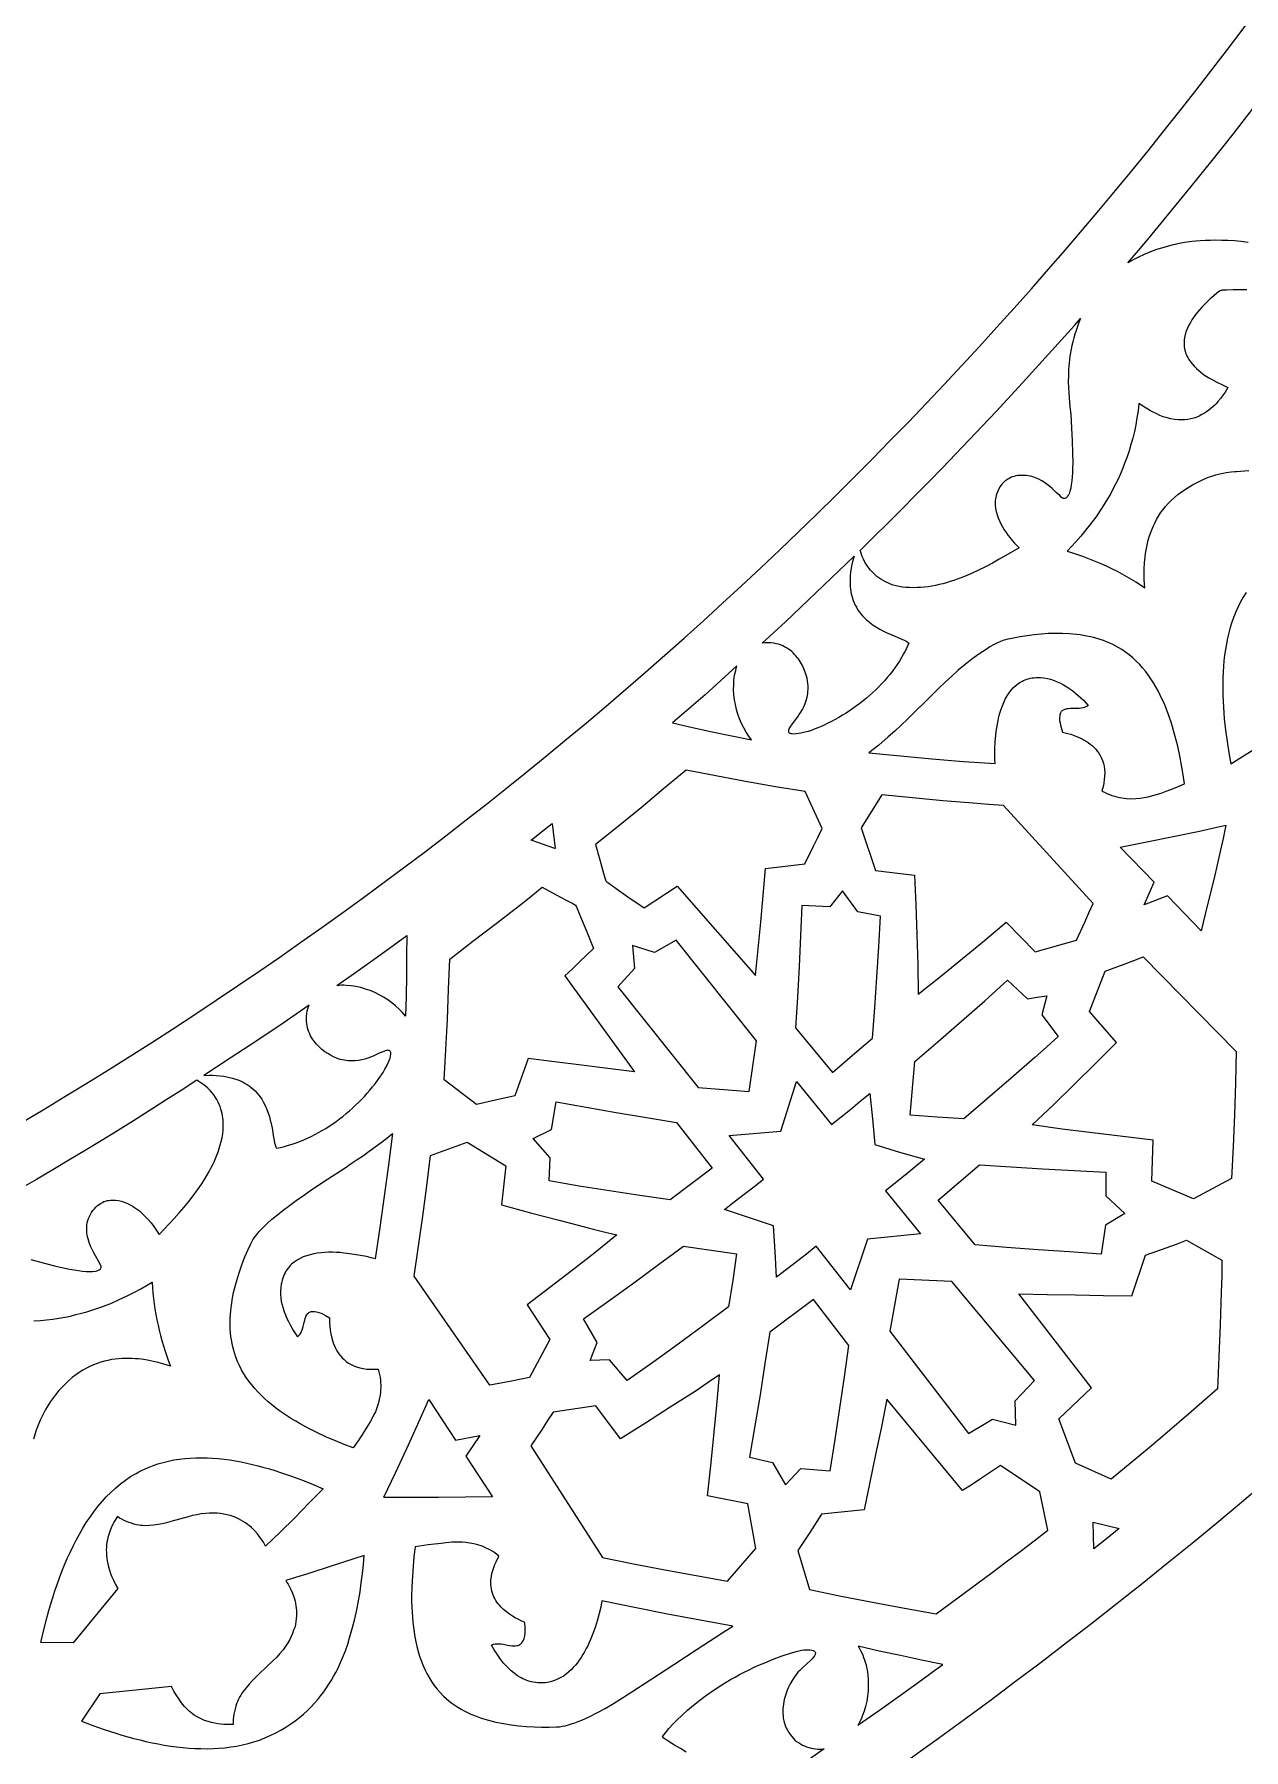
# Model space of a CAD drawing. Extents: x -540 to 540, y -540 to 540.
# Drawn here: x 189.2 to 296.1, y -374.1 to -222.4 of the extents above; entities that cross this region are included whole.
import ezdxf

# ---------------------------------------------------------------- set-up
doc = ezdxf.new("R2010")
doc.units = 0
doc.layers.add('LAYER_1', color=18, linetype='CONTINUOUS')
doc.layers.add('LAYER_2', color=174, linetype='CONTINUOUS')

msp = doc.modelspace()

# ---------------------------------------------------------------- linework, layer by layer
at = {"layer": 'LAYER_1'}
msp.add_lwpolyline([(0, 540, 0.414214), (-540, 0, 0.414214), (0, -540, 0.414214), (540, 0, 0.414214)], format="xyb", close=True, dxfattribs=at)
for points in [[(296.49, -240.83), (295.87, -240.76), (295.27, -240.7), (294.69, -240.67), (294.15, -240.65), (293.63, -240.64), (293.15, -240.65), (292.69, -240.67), (292.26, -240.69), (291.87, -240.73), (291.5, -240.76), (290.88, -240.85), (290.39, -240.94), (290.05, -241.01), (289.86, -241.05), (289.34, -241.18), (288.82, -241.33), (288.3, -241.5), (287.79, -241.69), (287.29, -241.9), (286.8, -242.13), (286.32, -242.38), (285.85, -242.65), (286.8, -241.54), (287.73, -240.43), (289.59, -238.17), (291.45, -235.89), (293.31, -233.58), (294.24, -232.42), (295.15, -231.26), (296.95, -228.94)], [(296.37, -245.03), (295.77, -245.03), (295.16, -245.03), (294.56, -245.06), (294.44, -245.06), (294.32, -245.05), (294.19, -245.06), (294.13, -245.07), (294.08, -245.09), (294.01, -245.12), (293.88, -245.21), (293.69, -245.35), (293.44, -245.55), (293.14, -245.81), (292.8, -246.14), (292.42, -246.54), (292, -247.01), (291.78, -247.29), (291.65, -247.47), (291.52, -247.67), (291.38, -247.9), (291.25, -248.14), (291.13, -248.4), (291.02, -248.67), (290.93, -248.96), (290.86, -249.26), (290.84, -249.42), (290.83, -249.57), (290.82, -249.73), (290.82, -249.89), (290.84, -250.05), (290.86, -250.21), (290.89, -250.37), (290.94, -250.53), (290.99, -250.69), (291.06, -250.86), (291.15, -251.02), (291.24, -251.18), (291.39, -251.4), (291.56, -251.61), (291.74, -251.8), (291.92, -251.99), (292.12, -252.17), (292.33, -252.34), (292.55, -252.5), (292.77, -252.65), (293, -252.79), (293.24, -252.93), (293.72, -253.19), (294.21, -253.43), (294.7, -253.65), (294.57, -253.87), (294.45, -254.07), (294.28, -254.32), (294.08, -254.61), (293.82, -254.91), (293.68, -255.06), (293.53, -255.22), (293.37, -255.37), (293.2, -255.52), (293.01, -255.67), (292.82, -255.81), (292.62, -255.94), (292.4, -256.06), (292.17, -256.18), (291.94, -256.28), (291.69, -256.36), (291.43, -256.43), (291.16, -256.49), (290.88, -256.52), (290.59, -256.53), (290.29, -256.52), (289.98, -256.49), (289.66, -256.43), (289.32, -256.35), (288.98, -256.24), (288.69, -256.13), (288.42, -256), (288.14, -255.87), (287.87, -255.72), (287.61, -255.57), (287.34, -255.41), (286.83, -255.07), (286.76, -255.71), (286.66, -256.34), (286.55, -256.96), (286.43, -257.55), (286.29, -258.14), (286.13, -258.7), (285.97, -259.25), (285.79, -259.78), (285.6, -260.3), (285.41, -260.8), (285.2, -261.29), (284.99, -261.76), (284.77, -262.21), (284.54, -262.65), (284.31, -263.08), (284.07, -263.49), (283.83, -263.89), (283.59, -264.27), (283.35, -264.63), (283.1, -264.99), (282.62, -265.65), (282.15, -266.25), (281.69, -266.81), (281.25, -267.3), (280.49, -268.14), (280.95, -268.27), (281.4, -268.42), (281.85, -268.58), (282.29, -268.74), (282.74, -268.91), (283.18, -269.09), (283.62, -269.29), (284.05, -269.48), (284.48, -269.69), (284.9, -269.91), (285.33, -270.13), (285.74, -270.36), (286.15, -270.6), (286.56, -270.85), (286.96, -271.1), (287.36, -271.37), (287.33, -271.03), (287.31, -270.63), (287.3, -270.18), (287.3, -269.7), (287.33, -269.17), (287.38, -268.62), (287.41, -268.33), (287.46, -268.04), (287.52, -267.75), (287.58, -267.45), (287.66, -267.15), (287.75, -266.85), (287.85, -266.54), (287.96, -266.24), (288.09, -265.94), (288.23, -265.64), (288.39, -265.34), (288.56, -265.04), (288.75, -264.75), (288.95, -264.46), (289.18, -264.18), (289.42, -263.9), (289.68, -263.64), (289.97, -263.38), (290.27, -263.12), (290.6, -262.88), (291.09, -262.55), (291.57, -262.26), (292.03, -262.02), (292.46, -261.81), (292.88, -261.63), (293.27, -261.49), (293.63, -261.37), (293.97, -261.28), (294.28, -261.22), (294.55, -261.17), (295, -261.11), (295.31, -261.09), (295.46, -261.09), (296.55, -261.01)], [(296.3, -271.77), (296.05, -272.19), (295.81, -272.61), (295.6, -273.05), (295.4, -273.49), (295.22, -273.94), (295.06, -274.4), (294.91, -274.87), (294.78, -275.35), (294.67, -275.83), (294.57, -276.32), (294.48, -276.81), (294.41, -277.31), (294.35, -277.81), (294.3, -278.31), (294.27, -278.82), (294.25, -279.33), (294.24, -279.85), (294.24, -280.36), (294.25, -280.88), (294.27, -281.39), (294.3, -281.91), (294.33, -282.42), (294.38, -282.94), (294.49, -283.96), (294.62, -284.97), (294.78, -285.96), (294.95, -286.94), (301.05, -283.1)], [(188.89, -330.74), (189.98, -331.04), (190.98, -331.3), (191.9, -331.52), (192.32, -331.6), (192.72, -331.68), (193.09, -331.74), (193.44, -331.78), (193.77, -331.81), (194.07, -331.82), (194.35, -331.82), (194.6, -331.8), (194.71, -331.77), (194.81, -331.74), (194.92, -331.68), (195.01, -331.61), (195.05, -331.57), (195.08, -331.52), (195.1, -331.47), (195.11, -331.41), (195.1, -331.34), (195.07, -331.27), (194.87, -330.91), (194.6, -330.44), (194.45, -330.17), (194.3, -329.88), (194.17, -329.58), (194.05, -329.25), (193.95, -328.92), (193.91, -328.75), (193.87, -328.58), (193.85, -328.4), (193.83, -328.23), (193.83, -328.05), (193.84, -327.87), (193.85, -327.69), (193.88, -327.51), (193.93, -327.32), (193.99, -327.14), (194.06, -326.96), (194.15, -326.78), (194.26, -326.6), (194.38, -326.42), (194.51, -326.26), (194.64, -326.12), (194.78, -325.99), (194.92, -325.88), (195.06, -325.79), (195.21, -325.71), (195.35, -325.64), (195.5, -325.59), (195.65, -325.55), (195.79, -325.53), (195.94, -325.51), (196.09, -325.5), (196.23, -325.5), (196.37, -325.51), (196.65, -325.55), (196.9, -325.61), (197.15, -325.69), (197.36, -325.78), (197.55, -325.87), (197.84, -326.02), (197.96, -326.1), (198.14, -326.21), (198.31, -326.33), (198.48, -326.46), (198.64, -326.6), (198.94, -326.88), (199.23, -327.19), (199.51, -327.52), (199.77, -327.85), (200.01, -328.2), (200.24, -328.55), (201.12, -327.61), (201.56, -327.13), (201.99, -326.64), (202.42, -326.15), (202.84, -325.64), (203.24, -325.13), (203.63, -324.6), (203.99, -324.07), (204.34, -323.52), (204.66, -322.97), (204.81, -322.68), (204.95, -322.4), (205.09, -322.11), (205.22, -321.82), (205.33, -321.53), (205.44, -321.23), (205.54, -320.93), (205.63, -320.63), (205.72, -320.32), (205.79, -320.01), (205.83, -319.81), (205.86, -319.62), (205.88, -319.38), (205.9, -319.1), (205.9, -318.78), (205.88, -318.43), (205.86, -318.24), (205.83, -318.05), (205.8, -317.85), (205.75, -317.65), (205.69, -317.45), (205.62, -317.24), (205.54, -317.04), (205.44, -316.83), (205.33, -316.62), (205.21, -316.42), (205.06, -316.21), (204.91, -316.01), (204.73, -315.81), (204.54, -315.62), (204.33, -315.43), (204.09, -315.24), (203.84, -315.07), (203.56, -314.9), (202.17, -315.81), (200.77, -316.71), (199.36, -317.61), (197.95, -318.49), (196.54, -319.37), (195.11, -320.25), (193.69, -321.11), (192.26, -321.97), (190.83, -322.82), (189.39, -323.67), (186.5, -325.34)], [(189.15, -336.19), (189.73, -336.15), (190.28, -336.1), (190.83, -336.03), (191.36, -335.95), (191.88, -335.85), (192.39, -335.75), (192.88, -335.63), (193.36, -335.51), (193.83, -335.38), (194.28, -335.24), (194.72, -335.09), (195.15, -334.94), (195.56, -334.79), (195.95, -334.63), (196.71, -334.3), (197.4, -333.97), (198.04, -333.65), (198.62, -333.34), (199.6, -332.77), (199.64, -333.25), (199.68, -333.72), (199.73, -334.19), (199.79, -334.67), (199.86, -335.14), (199.94, -335.61), (200.03, -336.08), (200.13, -336.55), (200.24, -337.01), (200.35, -337.47), (200.48, -337.93), (200.61, -338.39), (200.76, -338.85), (200.91, -339.3), (201.07, -339.74), (201.24, -340.19), (200.93, -340.09), (200.56, -339.98), (200.15, -339.87), (199.7, -339.76), (199.2, -339.66), (198.68, -339.58), (198.4, -339.55), (198.12, -339.53), (197.84, -339.51), (197.54, -339.5), (197.25, -339.5), (196.95, -339.51), (196.64, -339.53), (196.33, -339.57), (196.02, -339.61), (195.7, -339.67), (195.39, -339.75), (195.07, -339.84), (194.75, -339.94), (194.43, -340.07), (194.11, -340.21), (193.8, -340.36), (193.48, -340.54), (193.17, -340.74), (192.86, -340.96), (192.55, -341.2), (192.29, -341.43), (192.04, -341.65), (191.8, -341.88), (191.58, -342.12), (191.37, -342.35), (191.17, -342.59), (190.98, -342.83), (190.8, -343.06), (190.63, -343.3), (190.48, -343.54), (190.19, -344.02), (189.94, -344.49), (189.72, -344.95), (189.54, -345.4), (189.37, -345.83), (189.23, -346.25), (189.11, -346.64)], [(246.8, -374.32), (246.3, -374), (245.79, -373.69), (245.3, -373.39), (245.15, -373.29), (244.99, -373.18), (244.85, -373.06), (244.73, -372.92), (244.99, -372.59), (245.29, -372.23), (245.64, -371.85), (246.02, -371.45), (246.45, -371.03), (246.93, -370.6), (247.45, -370.16), (248.01, -369.71), (248.62, -369.26), (249.28, -368.8), (249.98, -368.35), (250.35, -368.12), (250.73, -367.9), (251.13, -367.68), (251.54, -367.46), (251.95, -367.24), (252.39, -367.02), (252.83, -366.81), (253.29, -366.6), (253.76, -366.4), (254.24, -366.2), (254.88, -365.95), (255.48, -365.73), (256.03, -365.55), (256.54, -365.4), (256.78, -365.35), (257, -365.3), (257.21, -365.27), (257.41, -365.26), (257.59, -365.25), (257.76, -365.26), (257.91, -365.28), (258.04, -365.32), (258.1, -365.35), (258.16, -365.39), (258.2, -365.42), (258.22, -365.47), (258.24, -365.51), (258.24, -365.56), (258.23, -365.62), (258.22, -365.67), (258.16, -365.79), (258.06, -365.92), (257.95, -366.06), (257.81, -366.2), (257.49, -366.5), (257.16, -366.8), (256.85, -367.09), (256.71, -367.22), (256.6, -367.35), (256.47, -367.52), (256.32, -367.73), (256.17, -367.98), (256.01, -368.27), (255.86, -368.58), (255.71, -368.92), (255.59, -369.29), (255.48, -369.67), (255.44, -369.87), (255.41, -370.07), (255.38, -370.27), (255.36, -370.48), (255.36, -370.69), (255.36, -370.89), (255.38, -371.1), (255.4, -371.32), (255.45, -371.53), (255.5, -371.74), (255.57, -371.95), (255.66, -372.15), (255.76, -372.36), (255.88, -372.56), (256.01, -372.76), (256.17, -372.96), (256.29, -373.1), (256.43, -373.24), (256.58, -373.36), (256.74, -373.47), (256.91, -373.58), (257.09, -373.68), (257.27, -373.76), (257.46, -373.84), (257.65, -373.9), (257.85, -373.95), (258.04, -373.99), (258.24, -374.02), (258.44, -374.04), (258.64, -374.05), (258.83, -374.04), (259.02, -374.02), (257.63, -374.99)]]:
    msp.add_lwpolyline(points, dxfattribs=at)
for points in [[(281.66, -247.56), (281.52, -247.91), (281.39, -248.26), (281.28, -248.61), (281.17, -248.95), (281.07, -249.28), (280.99, -249.61), (280.91, -249.94), (280.85, -250.26), (280.74, -250.89), (280.67, -251.49), (280.62, -252.07), (280.6, -252.63), (280.59, -253.16), (280.61, -253.66), (280.63, -254.13), (280.66, -254.58), (280.74, -255.37), (280.8, -256.02), (280.88, -257.25), (280.94, -258.38), (280.97, -259.42), (280.98, -260.36), (280.97, -260.79), (280.95, -261.19), (280.93, -261.57), (280.9, -261.92), (280.85, -262.25), (280.8, -262.55), (280.74, -262.82), (280.66, -263.06), (280.64, -263.12), (280.59, -263.19), (280.54, -263.28), (280.47, -263.36), (280.38, -263.43), (280.34, -263.45), (280.29, -263.47), (280.24, -263.48), (280.2, -263.48), (280.14, -263.46), (280.09, -263.44), (279.96, -263.34), (279.83, -263.22), (279.51, -262.93), (279.15, -262.59), (278.95, -262.41), (278.73, -262.23), (278.5, -262.06), (278.25, -261.9), (277.98, -261.76), (277.69, -261.64), (277.54, -261.58), (277.38, -261.54), (277.22, -261.5), (277.05, -261.47), (276.88, -261.45), (276.7, -261.43), (276.51, -261.43), (276.32, -261.43), (276.14, -261.45), (275.96, -261.48), (275.8, -261.52), (275.64, -261.56), (275.5, -261.62), (275.36, -261.69), (275.24, -261.76), (275.12, -261.84), (275.01, -261.92), (274.91, -262.01), (274.82, -262.1), (274.73, -262.2), (274.58, -262.4), (274.46, -262.61), (274.36, -262.82), (274.28, -263.02), (274.22, -263.22), (274.18, -263.39), (274.14, -263.66), (274.12, -263.78), (274.13, -264.07), (274.16, -264.35), (274.22, -264.63), (274.29, -264.91), (274.39, -265.18), (274.5, -265.45), (274.63, -265.72), (274.77, -265.98), (274.92, -266.23), (275.09, -266.48), (275.26, -266.72), (275.45, -266.96), (275.64, -267.19), (275.84, -267.41), (276.24, -267.83), (275.08, -268.51), (274.49, -268.85), (273.89, -269.18), (273.28, -269.5), (272.66, -269.81), (272.04, -270.1), (271.41, -270.37), (270.78, -270.61), (270.46, -270.72), (270.14, -270.82), (269.82, -270.92), (269.5, -271.01), (269.17, -271.09), (268.85, -271.16), (268.52, -271.22), (268.2, -271.27), (267.87, -271.31), (267.54, -271.33), (267.22, -271.35), (266.89, -271.36), (266.56, -271.35), (266.23, -271.33), (265.93, -271.3), (265.64, -271.25), (265.37, -271.19), (265.11, -271.12), (264.87, -271.04), (264.64, -270.94), (264.42, -270.84), (264.22, -270.73), (264.02, -270.61), (263.84, -270.49), (263.67, -270.36), (263.52, -270.22), (263.37, -270.08), (263.23, -269.94), (263.11, -269.8), (262.99, -269.66), (262.79, -269.37), (262.62, -269.1), (262.48, -268.84), (262.37, -268.6), (262.24, -268.23), (262.18, -268.06), (263.41, -266.86), (264.63, -265.65), (265.85, -264.44), (267.06, -263.22), (268.26, -262), (269.46, -260.77), (270.65, -259.53), (271.84, -258.29), (273.02, -257.04), (274.2, -255.79), (276.53, -253.26), (278.84, -250.72), (281.13, -248.17)], [(261.65, -268.57), (261.53, -269.03), (261.46, -269.31), (261.4, -269.62), (261.35, -269.96), (261.32, -270.32), (261.3, -270.7), (261.31, -271.08), (261.32, -271.28), (261.34, -271.48), (261.37, -271.69), (261.41, -271.89), (261.46, -272.09), (261.52, -272.29), (261.58, -272.5), (261.66, -272.7), (261.75, -272.9), (261.86, -273.09), (261.97, -273.29), (262.1, -273.48), (262.24, -273.67), (262.4, -273.85), (262.57, -274.03), (262.76, -274.2), (263.05, -274.44), (263.35, -274.66), (263.64, -274.85), (263.92, -275.02), (264.2, -275.17), (264.48, -275.31), (265, -275.54), (265.47, -275.73), (265.89, -275.91), (266.07, -275.99), (266.24, -276.07), (266.38, -276.16), (266.5, -276.25), (266.36, -276.58), (266.2, -276.9), (266.03, -277.22), (265.85, -277.53), (265.66, -277.84), (265.46, -278.14), (265.25, -278.44), (265.04, -278.73), (264.81, -279.02), (264.58, -279.3), (264.34, -279.58), (264.09, -279.85), (263.83, -280.12), (263.57, -280.38), (263.3, -280.63), (263.03, -280.88), (262.74, -281.12), (262.46, -281.36), (262.16, -281.59), (261.87, -281.81), (261.56, -282.03), (261.26, -282.24), (260.95, -282.44), (260.63, -282.63), (260.31, -282.82), (259.99, -283), (259.67, -283.18), (259.34, -283.34), (259.02, -283.5), (258.69, -283.65), (258.35, -283.79), (258.02, -283.92), (257.89, -283.97), (257.59, -284.06), (257.18, -284.17), (256.96, -284.22), (256.74, -284.26), (256.53, -284.29), (256.33, -284.3), (256.16, -284.29), (256.09, -284.27), (256.02, -284.25), (255.97, -284.22), (255.93, -284.18), (255.9, -284.13), (255.88, -284.07), (255.88, -284), (255.9, -283.92), (255.93, -283.84), (255.98, -283.74), (256.06, -283.61), (256.16, -283.47), (256.4, -283.15), (256.67, -282.79), (256.81, -282.58), (256.95, -282.36), (257.09, -282.13), (257.21, -281.88), (257.33, -281.61), (257.43, -281.33), (257.51, -281.03), (257.56, -280.71), (257.58, -280.54), (257.59, -280.37), (257.6, -280.19), (257.6, -280.01), (257.58, -279.83), (257.55, -279.61), (257.5, -279.37), (257.43, -279.1), (257.34, -278.83), (257.22, -278.54), (257.09, -278.24), (256.92, -277.95), (256.74, -277.66), (256.63, -277.52), (256.52, -277.38), (256.4, -277.25), (256.27, -277.12), (256.14, -277), (256, -276.89), (255.85, -276.78), (255.69, -276.68), (255.52, -276.58), (255.35, -276.5), (255.16, -276.42), (254.97, -276.36), (254.77, -276.31), (254.56, -276.26), (254.3, -276.23), (254.04, -276.22), (253.78, -276.23), (253.52, -276.26), (254.55, -275.32), (255.58, -274.37), (257.61, -272.45), (259.64, -270.52)], [(280.09, -284.13), (280.32, -284.18), (280.54, -284.24), (280.81, -284.31), (281.11, -284.42), (281.45, -284.56), (281.81, -284.73), (281.99, -284.83), (282.17, -284.93), (282.34, -285.05), (282.52, -285.18), (282.69, -285.32), (282.85, -285.47), (283.01, -285.64), (283.15, -285.81), (283.29, -286), (283.41, -286.2), (283.52, -286.42), (283.61, -286.65), (283.69, -286.89), (283.75, -287.15), (283.79, -287.42), (283.81, -287.71), (283.8, -288.02), (283.77, -288.34), (283.74, -288.59), (283.69, -288.84), (283.56, -289.34), (283.79, -289.45), (284.01, -289.56), (284.23, -289.65), (284.45, -289.73), (284.67, -289.8), (284.89, -289.86), (285.11, -289.91), (285.32, -289.95), (285.54, -289.98), (285.74, -290), (286.15, -290.02), (286.55, -290.01), (286.93, -289.97), (287.3, -289.92), (287.64, -289.85), (287.97, -289.77), (288.28, -289.68), (288.81, -289.51), (289.24, -289.35), (289.65, -289.21), (290.05, -289.04), (290.85, -288.71), (290.73, -287.89), (290.6, -287.05), (290.44, -286.21), (290.26, -285.36), (290.05, -284.51), (289.93, -284.09), (289.81, -283.67), (289.68, -283.25), (289.54, -282.84), (289.4, -282.43), (289.24, -282.03), (289.08, -281.63), (288.9, -281.24), (288.72, -280.86), (288.53, -280.48), (288.32, -280.12), (288.11, -279.76), (287.88, -279.41), (287.65, -279.07), (287.4, -278.75), (287.14, -278.43), (286.87, -278.13), (286.58, -277.84), (286.28, -277.56), (285.97, -277.3), (285.65, -277.06), (285.31, -276.83), (285.06, -276.67), (284.8, -276.52), (284.53, -276.39), (284.26, -276.26), (283.98, -276.14), (283.7, -276.03), (283.42, -275.94), (283.13, -275.85), (282.83, -275.77), (282.54, -275.7), (282.24, -275.63), (281.93, -275.58), (281.63, -275.53), (281.32, -275.49), (280.7, -275.43), (280.08, -275.4), (279.45, -275.4), (278.82, -275.42), (278.2, -275.46), (277.58, -275.52), (276.96, -275.6), (276.35, -275.7), (275.76, -275.81), (275.45, -275.87), (275.26, -275.91), (275.04, -275.96), (274.8, -276.04), (274.55, -276.13), (274.27, -276.26), (273.98, -276.41), (273.65, -276.6), (273.32, -276.81), (273, -277.02), (272.69, -277.23), (272.06, -277.69), (271.46, -278.16), (270.87, -278.66), (270.29, -279.17), (269.72, -279.7), (269.16, -280.24), (268.05, -281.33), (266.95, -282.43), (266.39, -282.98), (265.83, -283.51), (265.26, -284.04), (264.68, -284.55), (263.83, -285.27), (262.96, -285.96), (265.75, -286.23), (268.54, -286.48), (271.33, -286.71), (274.12, -286.91), (274.11, -286.56), (274.1, -286.12), (274.11, -285.6), (274.14, -285.03), (274.19, -284.4), (274.22, -284.08), (274.27, -283.75), (274.32, -283.42), (274.39, -283.09), (274.46, -282.76), (274.55, -282.44), (274.65, -282.11), (274.76, -281.8), (274.88, -281.5), (275.02, -281.2), (275.18, -280.92), (275.35, -280.66), (275.54, -280.41), (275.75, -280.18), (275.97, -279.98), (276.09, -279.88), (276.22, -279.79), (276.35, -279.71), (276.48, -279.64), (276.62, -279.57), (276.77, -279.51), (276.92, -279.46), (277.07, -279.41), (277.23, -279.37), (277.4, -279.34), (277.58, -279.32), (277.75, -279.31), (277.94, -279.31), (278.13, -279.31), (278.44, -279.34), (278.74, -279.39), (279.03, -279.46), (279.33, -279.56), (279.62, -279.67), (279.9, -279.8), (280.18, -279.95), (280.45, -280.11), (280.72, -280.29), (280.98, -280.47), (281.23, -280.67), (281.47, -280.88), (281.71, -281.09), (281.93, -281.31), (282.15, -281.53), (282.36, -281.76), (282.29, -281.81), (282.23, -281.86), (282.08, -281.93), (281.91, -281.98), (281.74, -282.01), (281.55, -282.03), (281.36, -282.04), (280.98, -282.04), (280.79, -282.05), (280.61, -282.06), (280.44, -282.08), (280.29, -282.12), (280.15, -282.18), (280.09, -282.21), (280.03, -282.25), (279.98, -282.3), (279.94, -282.36), (279.9, -282.42), (279.87, -282.5), (279.85, -282.6), (279.83, -282.7), (279.81, -282.9), (279.82, -283.11), (279.86, -283.31), (279.91, -283.52), (279.96, -283.73)], [(245.61, -283.32), (247.36, -283.71), (249.1, -284.09), (250.85, -284.45), (252.6, -284.81), (252.35, -284.48), (252.11, -284.12), (251.9, -283.75), (251.71, -283.36), (251.54, -282.96), (251.39, -282.55), (251.26, -282.12), (251.16, -281.69), (251.09, -281.26), (251.04, -280.82), (251.01, -280.39), (251.02, -279.95), (251.04, -279.52), (251.1, -279.1), (251.14, -278.89), (251.19, -278.68), (251.24, -278.48), (251.3, -278.28), (249.89, -279.56), (248.48, -280.82), (247.05, -282.08)], [(246.02, -297.76), (252.94, -305.64), (253.18, -303.28), (253.41, -300.92), (253.63, -298.56), (253.84, -296.19), (257.31, -295.77), (258.08, -294.21), (258.46, -293.43), (258.84, -292.64), (257.33, -289.39), (254.7, -288.95), (252.06, -288.48), (249.43, -287.99), (246.81, -287.49), (244.82, -289.15), (242.83, -290.81), (240.82, -292.45), (239.81, -293.26), (238.8, -294.06), (239.18, -295.41), (239.45, -296.4), (239.62, -297.02), (239.67, -297.19), (239.71, -297.27), (239.79, -297.35), (239.97, -297.48), (240.62, -297.95), (241.67, -298.68), (243.09, -299.67)], [(267, -296.76), (267.11, -299.39), (267.21, -302.02), (267.28, -304.66), (267.33, -307.29), (268.31, -306.51), (269.3, -305.73), (271.25, -304.14), (273.18, -302.54), (275.11, -300.93), (277.65, -303.55), (281.32, -302.53), (282.06, -300.92), (282.42, -300.11), (282.78, -299.29), (274.87, -290.62), (273.53, -290.52), (272.18, -290.42), (269.5, -290.19), (266.81, -289.94), (264.12, -289.68), (262.27, -292.6), (263.54, -296.37)], [(233.12, -293.68), (234.04, -292.94), (234.96, -292.2), (235.22, -294.41), (235.22, -294.41), (235.21, -294.41)], [(287.31, -299.4), (287.3, -299.4), (288.18, -297.38), (285.18, -294.3), (287.52, -293.84), (289.86, -293.36), (292.19, -292.87), (293.35, -292.61), (294.51, -292.34), (294.51, -292.35), (294.52, -292.35), (294.27, -293.52), (294.01, -294.69), (293.47, -297.03), (292.9, -299.36), (292.34, -301.69), (289.35, -298.59), (287.31, -299.41)], [(236.1, -305.68), (242.25, -314.16), (239.9, -313.88), (237.55, -313.58), (235.19, -313.28), (232.84, -312.97), (231.67, -316.27), (229.97, -316.67), (228.27, -317.05), (225.43, -314.86), (225.58, -312.2), (225.71, -309.53), (225.82, -306.86), (225.91, -304.19), (227.97, -302.62), (230.03, -301.04), (231.05, -300.25), (232.07, -299.45), (233.09, -298.65), (234.09, -297.83), (235.32, -298.5), (236.22, -298.98), (236.79, -299.29), (236.95, -299.38), (237.02, -299.43), (237.08, -299.52), (237.17, -299.73), (237.48, -300.47), (237.96, -301.65), (238.62, -303.26), (237.37, -304.48), (236.74, -305.08)], [(257.04, -299.45), (256.92, -302.15), (256.79, -304.85), (256.64, -307.55), (256.48, -310.26), (259.75, -314.21), (261.51, -312.7), (263.28, -311.19), (263.48, -308.5), (263.66, -305.8), (263.84, -303.1), (264, -300.39), (261.98, -300.02), (260.64, -298.17), (259.51, -299.58)], [(222.11, -302.11), (222.1, -303.89), (222.08, -305.67), (222.05, -307.46), (222.01, -309.24), (221.74, -308.92), (221.45, -308.61), (221.13, -308.32), (220.8, -308.05), (220.44, -307.79), (220.07, -307.56), (219.69, -307.34), (219.29, -307.15), (218.88, -306.98), (218.47, -306.84), (218.05, -306.72), (217.62, -306.62), (217.2, -306.56), (216.77, -306.52), (216.56, -306.51), (216.35, -306.51), (216.14, -306.52), (215.93, -306.54), (217.49, -305.44), (219.04, -304.35), (220.58, -303.24), (221.35, -302.68)], [(252.38, -315.89), (252.7, -313.65), (253.03, -311.42), (245.92, -302.51), (244.02, -303.6), (242.06, -302.98), (242.24, -305.02), (240.76, -306.65), (247.88, -315.54), (250.13, -315.72)], [(288.08, -320.19), (285.41, -319.89), (282.73, -319.57), (280.06, -319.23), (277.4, -318.86), (278.35, -317.97), (279.29, -317.07), (281.15, -315.25), (283, -313.42), (284.85, -311.58), (282.47, -308.82), (283.85, -305.25), (285.54, -304.63), (286.38, -304.31), (287.22, -303.99), (295.44, -312.36), (295.41, -313.76), (295.37, -315.16), (295.28, -317.97), (295.16, -320.77), (295.03, -323.58), (291.67, -325.4), (287.97, -323.84)], [(266.62, -317.98), (267.02, -313.25), (269.09, -311.47), (271.15, -309.69), (273.2, -307.89), (274.21, -306.98), (275.23, -306.07), (276.99, -307.7), (277.83, -307.57), (278.68, -307.44), (278.26, -309.11), (279.7, -311.04), (278.67, -311.97), (277.63, -312.89), (275.55, -314.72), (273.46, -316.53), (271.35, -318.33), (268.99, -318.16)], [(204.18, -314.49), (204.66, -314.47), (204.95, -314.47), (205.26, -314.48), (205.6, -314.51), (205.96, -314.55), (206.33, -314.62), (206.71, -314.71), (206.9, -314.77), (207.09, -314.83), (207.28, -314.9), (207.47, -314.99), (207.65, -315.08), (207.84, -315.18), (208.02, -315.29), (208.2, -315.41), (208.37, -315.54), (208.54, -315.68), (208.71, -315.84), (208.87, -316.01), (209.02, -316.19), (209.16, -316.38), (209.3, -316.59), (209.42, -316.81), (209.59, -317.15), (209.74, -317.48), (209.86, -317.81), (209.97, -318.12), (210.05, -318.43), (210.13, -318.73), (210.24, -319.29), (210.32, -319.8), (210.4, -320.24), (210.44, -320.44), (210.48, -320.62), (210.54, -320.78), (210.6, -320.92), (210.95, -320.84), (211.3, -320.76), (211.65, -320.66), (211.99, -320.56), (212.33, -320.44), (212.67, -320.31), (213.01, -320.18), (213.34, -320.03), (213.67, -319.87), (214, -319.71), (214.32, -319.54), (214.64, -319.35), (214.96, -319.16), (215.27, -318.96), (215.58, -318.76), (215.88, -318.54), (216.18, -318.32), (216.48, -318.1), (216.76, -317.86), (217.05, -317.62), (217.33, -317.37), (217.6, -317.12), (217.86, -316.86), (218.12, -316.6), (218.38, -316.33), (218.62, -316.06), (218.86, -315.78), (219.1, -315.5), (219.32, -315.21), (219.54, -314.93), (219.75, -314.63), (219.95, -314.34), (220.03, -314.22), (220.19, -313.94), (220.38, -313.57), (220.48, -313.37), (220.57, -313.16), (220.64, -312.96), (220.69, -312.77), (220.72, -312.6), (220.72, -312.53), (220.71, -312.46), (220.69, -312.4), (220.66, -312.35), (220.62, -312.31), (220.57, -312.28), (220.5, -312.27), (220.42, -312.26), (220.33, -312.28), (220.22, -312.3), (220.08, -312.35), (219.92, -312.42), (219.56, -312.58), (219.14, -312.77), (218.91, -312.86), (218.67, -312.95), (218.41, -313.03), (218.14, -313.1), (217.85, -313.15), (217.56, -313.19), (217.24, -313.2), (216.92, -313.18), (216.75, -313.17), (216.58, -313.14), (216.41, -313.11), (216.23, -313.06), (216.06, -313.01), (215.85, -312.93), (215.63, -312.83), (215.39, -312.7), (215.14, -312.55), (214.88, -312.38), (214.62, -312.18), (214.37, -311.95), (214.13, -311.71), (214.02, -311.57), (213.91, -311.43), (213.81, -311.29), (213.71, -311.14), (213.62, -310.98), (213.54, -310.81), (213.47, -310.64), (213.41, -310.47), (213.35, -310.28), (213.31, -310.09), (213.28, -309.9), (213.26, -309.7), (213.25, -309.49), (213.25, -309.27), (213.28, -309.01), (213.32, -308.76), (213.39, -308.5), (213.48, -308.26), (212.33, -309.06), (211.18, -309.85), (208.86, -311.41), (206.52, -312.95)], [(254.52, -327.78), (250.19, -326.32), (251.06, -325.66), (251.93, -324.99), (252.79, -324.32), (253.65, -323.64), (250.62, -319.78), (255.19, -319.4), (256.56, -315.03), (259.65, -318.83), (261.36, -317.46), (262.2, -316.77), (263.04, -316.07), (263.27, -318.33), (263.49, -320.6), (265.68, -321.25), (267.88, -321.88), (267.02, -322.59), (266.16, -323.3), (264.43, -324.69), (267.52, -328.49), (262.83, -328.97), (261.33, -333.45), (258.31, -329.59), (257.44, -330.28), (256.56, -330.97), (255.68, -331.65), (254.79, -332.32), (254.67, -330.05)], [(235.31, -316.81), (237.97, -317.29), (240.64, -317.75), (243.3, -318.2), (245.97, -318.64), (249.1, -322.69), (245.39, -325.48), (242.71, -325.09), (240.04, -324.68), (237.37, -324.26), (236.03, -324.04), (234.7, -323.8), (234.79, -321.76), (233.28, -320.05), (234.9, -319.25)], [(215.29, -335.92), (215.29, -336.15), (215.29, -336.38), (215.31, -336.66), (215.35, -336.98), (215.4, -337.34), (215.49, -337.72), (215.55, -337.92), (215.62, -338.12), (215.69, -338.32), (215.78, -338.52), (215.88, -338.72), (215.99, -338.91), (216.12, -339.1), (216.26, -339.28), (216.41, -339.45), (216.58, -339.61), (216.76, -339.77), (216.97, -339.91), (217.19, -340.04), (217.43, -340.15), (217.68, -340.25), (217.96, -340.33), (218.26, -340.4), (218.58, -340.44), (218.83, -340.46), (219.09, -340.46), (219.6, -340.45), (219.66, -340.69), (219.72, -340.93), (219.76, -341.17), (219.79, -341.41), (219.81, -341.63), (219.82, -341.86), (219.82, -342.08), (219.81, -342.3), (219.79, -342.51), (219.76, -342.72), (219.69, -343.12), (219.59, -343.51), (219.47, -343.87), (219.34, -344.21), (219.19, -344.53), (219.04, -344.83), (218.89, -345.11), (218.6, -345.59), (218.35, -345.97), (217.87, -346.7), (217.37, -347.4), (216.59, -347.11), (215.81, -346.79), (215.02, -346.45), (214.23, -346.09), (213.45, -345.7), (213.07, -345.49), (212.69, -345.28), (212.31, -345.06), (211.94, -344.84), (211.57, -344.6), (211.21, -344.36), (210.86, -344.12), (210.52, -343.86), (210.19, -343.6), (209.86, -343.33), (209.55, -343.05), (209.25, -342.76), (208.96, -342.46), (208.68, -342.16), (208.42, -341.84), (208.17, -341.52), (207.93, -341.19), (207.72, -340.85), (207.51, -340.5), (207.33, -340.14), (207.16, -339.77), (207.01, -339.39), (206.91, -339.09), (206.82, -338.79), (206.74, -338.48), (206.67, -338.17), (206.62, -337.86), (206.58, -337.55), (206.54, -337.23), (206.52, -336.91), (206.51, -336.59), (206.51, -336.27), (206.52, -335.95), (206.53, -335.62), (206.56, -335.3), (206.6, -334.98), (206.64, -334.65), (206.69, -334.33), (206.81, -333.68), (206.97, -333.03), (207.15, -332.39), (207.35, -331.76), (207.57, -331.14), (207.81, -330.53), (208.07, -329.94), (208.34, -329.36), (208.42, -329.19), (208.52, -329.02), (208.64, -328.85), (208.76, -328.68), (208.9, -328.5), (209.05, -328.32), (209.39, -327.96), (209.77, -327.58), (210.2, -327.2), (210.68, -326.8), (211.19, -326.39), (211.75, -325.97), (212.35, -325.54), (212.98, -325.09), (213.65, -324.63), (215.1, -323.66), (216.67, -322.64), (217.21, -322.28), (217.74, -321.92), (218.28, -321.55), (218.8, -321.18), (219.32, -320.8), (219.84, -320.41), (220.35, -320.02), (220.86, -319.61), (220.51, -322.39), (220.13, -325.16), (219.73, -327.93), (219.31, -330.69), (218.97, -330.6), (218.55, -330.5), (218.04, -330.4), (217.48, -330.3), (216.86, -330.21), (216.54, -330.18), (216.22, -330.15), (215.88, -330.13), (215.55, -330.12), (215.21, -330.12), (214.88, -330.13), (214.54, -330.16), (214.21, -330.2), (213.89, -330.26), (213.57, -330.33), (213.26, -330.42), (212.97, -330.53), (212.69, -330.66), (212.42, -330.81), (212.17, -330.98), (212.05, -331.08), (211.93, -331.18), (211.82, -331.29), (211.72, -331.41), (211.62, -331.53), (211.53, -331.66), (211.44, -331.79), (211.36, -331.93), (211.29, -332.08), (211.22, -332.24), (211.16, -332.4), (211.11, -332.57), (211.06, -332.75), (211.02, -332.94), (210.98, -333.24), (210.96, -333.54), (210.96, -333.85), (210.99, -334.15), (211.03, -334.46), (211.1, -334.76), (211.18, -335.07), (211.28, -335.37), (211.39, -335.66), (211.51, -335.96), (211.65, -336.25), (211.8, -336.53), (211.96, -336.8), (212.12, -337.07), (212.29, -337.33), (212.47, -337.58), (212.53, -337.53), (212.59, -337.48), (212.69, -337.35), (212.78, -337.2), (212.85, -337.04), (212.91, -336.87), (212.96, -336.68), (213.05, -336.31), (213.1, -336.13), (213.15, -335.96), (213.21, -335.8), (213.29, -335.66), (213.37, -335.54), (213.42, -335.49), (213.47, -335.45), (213.53, -335.41), (213.6, -335.38), (213.67, -335.36), (213.75, -335.35), (213.85, -335.34), (213.95, -335.35), (214.15, -335.38), (214.35, -335.43), (214.55, -335.51), (214.74, -335.6), (214.93, -335.71)], [(230.49, -325.93), (233.04, -326.62), (235.58, -327.29), (238.14, -327.95), (239.41, -328.27), (240.69, -328.58), (239.72, -329.37), (238.74, -330.16), (236.76, -331.7), (234.76, -333.24), (232.77, -334.77), (234.76, -337.82), (232.96, -341.18), (232.09, -341.36), (231.22, -341.53), (229.47, -341.87), (222.76, -332.24), (223.16, -329.58), (223.53, -326.91), (223.89, -324.24), (224.22, -321.56), (227.47, -320.39), (230.87, -322.46)], [(283.5, -330.28), (280.71, -330.09), (277.93, -329.9), (275.14, -329.69), (272.35, -329.46), (269.09, -325.51), (270.92, -323.95), (272.75, -322.39), (275.54, -322.57), (278.32, -322.74), (281.11, -322.9), (283.9, -323.04), (283.91, -325.13), (285.59, -326.7), (283.88, -327.71)], [(282.64, -342.09), (276.23, -333.79), (278.72, -333.85), (281.22, -333.89), (283.71, -333.93), (286.2, -333.96), (287.42, -330.38), (289.23, -329.73), (290.14, -329.39), (291.04, -329.05), (294.17, -330.82), (294.15, -332.24), (294.11, -333.67), (294.02, -336.51), (293.91, -339.35), (293.78, -342.2), (291.45, -344.22), (289.11, -346.23), (287.93, -347.23), (286.75, -348.22), (285.56, -349.21), (284.37, -350.19), (281.23, -348.76), (279.74, -344.85)], [(238.33, -339.68), (238.95, -338.08), (237.75, -336), (239.97, -334.42), (242.18, -332.83), (244.38, -331.21), (246.57, -329.58), (251.27, -330.24), (250.93, -332.59), (250.57, -334.94), (248.35, -336.59), (246.12, -338.23), (243.87, -339.86), (241.61, -341.46), (240.05, -339.63), (239.19, -339.66)], [(275.95, -345.4), (275.89, -343.26), (277.59, -341.46), (270.31, -332.7), (265.64, -332.49), (264.82, -337.1), (271.76, -346.13), (273.89, -344.87)], [(259.54, -349.43), (259.97, -346.66), (260.39, -343.9), (260.8, -341.13), (261.19, -338.36), (258.06, -334.3), (254.21, -337.19), (253.78, -339.95), (253.34, -342.71), (252.89, -345.47), (252.65, -346.84), (252.4, -348.22), (254.44, -348.7), (255.6, -350.68), (256.96, -349.23)], [(248.69, -351.66), (248.98, -348.99), (249.27, -346.31), (249.53, -343.64), (249.65, -342.3), (249.76, -340.96), (248.68, -341.69), (247.6, -342.41), (245.41, -343.82), (243.21, -345.22), (241.01, -346.61), (238.84, -343.69), (235.06, -344.25), (234.57, -345), (234.08, -345.75), (233.07, -347.23), (239.42, -357.1), (242.17, -357.65), (244.93, -358.19), (247.69, -358.7), (250.46, -359.19), (252.97, -356.31), (252.27, -352.35)], [(220.11, -351.78), (220.1, -351.78), (221.13, -349.63), (222.13, -347.47), (223.11, -345.3), (224.08, -343.12), (226.42, -346.72), (228.59, -346.31), (228.58, -346.32), (228.59, -346.32), (227.35, -348.14), (229.7, -351.73), (227.31, -351.77), (224.91, -351.8), (222.51, -351.81), (221.31, -351.8), (220.11, -351.79)], [(271.24, -351.18), (264.56, -343.09), (264.07, -345.54), (263.56, -347.99), (263.05, -350.43), (262.54, -352.88), (258.78, -353.27), (257.74, -354.89), (256.67, -356.49), (257.71, -359.94), (260.5, -360.51), (263.29, -361.06), (266.1, -361.58), (268.9, -362.08), (271.38, -360.25), (273.86, -358.42), (275.1, -357.49), (276.33, -356.56), (277.56, -355.62), (278.77, -354.67), (278.08, -351.29), (274.59, -348.97), (272.92, -350.09), (272.09, -350.64)], [(189.76, -364.62), (190.03, -363.5), (190.32, -362.36), (190.48, -361.79), (190.65, -361.21), (190.83, -360.63), (191.02, -360.05), (191.21, -359.48), (191.42, -358.9), (191.64, -358.33), (191.87, -357.76), (192.1, -357.2), (192.36, -356.65), (192.62, -356.1), (192.89, -355.57), (193.18, -355.04), (193.48, -354.52), (193.79, -354.02), (194.12, -353.53), (194.46, -353.06), (194.81, -352.6), (195.18, -352.16), (195.56, -351.74), (195.96, -351.34), (196.37, -350.96), (196.8, -350.6), (197.25, -350.26), (197.71, -349.95), (197.95, -349.8), (198.19, -349.66), (198.43, -349.53), (198.68, -349.4), (198.94, -349.28), (199.2, -349.17), (199.65, -348.99), (200.11, -348.83), (200.58, -348.69), (201.05, -348.58), (201.52, -348.48), (202.01, -348.41), (202.49, -348.35), (202.98, -348.31), (203.47, -348.29), (203.97, -348.28), (204.46, -348.29), (204.96, -348.32), (205.46, -348.36), (205.97, -348.41), (206.47, -348.48), (206.97, -348.56), (207.48, -348.65), (207.98, -348.76), (208.48, -348.87), (208.98, -349), (209.48, -349.13), (209.98, -349.27), (210.47, -349.42), (210.96, -349.58), (211.94, -349.91), (212.89, -350.27), (213.83, -350.64), (214.74, -351.02), (213.47, -352.3), (212.21, -353.59), (210.94, -354.86), (210.29, -355.49), (209.64, -356.11), (209.54, -355.92), (209.44, -355.75), (209.31, -355.53), (209.14, -355.29), (208.93, -355.02), (208.68, -354.74), (208.54, -354.59), (208.38, -354.45), (208.22, -354.31), (208.05, -354.17), (207.86, -354.04), (207.67, -353.91), (207.46, -353.79), (207.24, -353.68), (207.01, -353.57), (206.76, -353.47), (206.51, -353.39), (206.24, -353.32), (205.95, -353.26), (205.66, -353.21), (205.35, -353.18), (205.02, -353.17), (204.69, -353.17), (204.34, -353.2), (203.95, -353.25), (203.57, -353.32), (203.18, -353.4), (202.8, -353.5), (202.03, -353.71), (201.27, -353.93), (200.89, -354.03), (200.51, -354.12), (200.13, -354.19), (199.74, -354.25), (199.36, -354.28), (198.98, -354.29), (198.79, -354.28), (198.61, -354.26), (198.42, -354.24), (198.23, -354.2), (198, -354.15), (197.78, -354.08), (197.56, -354.01), (197.35, -353.92), (197.14, -353.83), (196.93, -353.72), (196.73, -353.61), (196.54, -353.49), (196.43, -353.65), (196.34, -353.8), (196.22, -353.99), (196.1, -354.22), (195.98, -354.49), (195.86, -354.81), (195.75, -355.16), (195.7, -355.34), (195.66, -355.54), (195.62, -355.75), (195.59, -355.96), (195.57, -356.18), (195.56, -356.41), (195.57, -356.65), (195.58, -356.89), (195.6, -357.15), (195.64, -357.4), (195.69, -357.67), (195.75, -357.94), (195.84, -358.22), (195.94, -358.51), (196.05, -358.8), (196.19, -359.1), (196.38, -359.48), (196.59, -359.85), (192.62, -364.66)], [(282.86, -356.33), (282.8, -353.97), (282.8, -353.97), (282.8, -353.97), (285.09, -354.54), (283.97, -355.44)], [(232.55, -362.84), (232.18, -362.67), (231.95, -362.56), (231.71, -362.43), (231.45, -362.28), (231.19, -362.1), (230.93, -361.91), (230.67, -361.69), (230.43, -361.45), (230.31, -361.32), (230.2, -361.19), (230.09, -361.05), (230, -360.9), (229.91, -360.74), (229.82, -360.58), (229.75, -360.42), (229.69, -360.25), (229.64, -360.07), (229.6, -359.88), (229.57, -359.69), (229.55, -359.49), (229.55, -359.28), (229.56, -359.07), (229.6, -358.79), (229.65, -358.52), (229.72, -358.26), (229.81, -357.99), (229.91, -357.73), (230.02, -357.48), (230.26, -356.98), (230.08, -356.83), (229.9, -356.7), (229.71, -356.58), (229.52, -356.46), (229.34, -356.36), (229.15, -356.27), (228.97, -356.19), (228.78, -356.11), (228.41, -355.99), (228.05, -355.89), (227.69, -355.82), (227.34, -355.78), (227.01, -355.75), (226.69, -355.74), (226.38, -355.75), (226.09, -355.76), (225.58, -355.8), (225.17, -355.85), (224.58, -355.91), (224, -355.98), (222.85, -356.16), (222.75, -357.01), (222.67, -357.88), (222.61, -358.76), (222.57, -359.66), (222.55, -360.56), (222.55, -361.02), (222.56, -361.47), (222.58, -361.92), (222.61, -362.37), (222.65, -362.82), (222.7, -363.26), (222.76, -363.7), (222.84, -364.13), (222.92, -364.56), (223.02, -364.98), (223.13, -365.4), (223.25, -365.81), (223.39, -366.21), (223.54, -366.6), (223.71, -366.99), (223.89, -367.36), (224.1, -367.72), (224.31, -368.07), (224.55, -368.41), (224.8, -368.74), (225.08, -369.05), (225.37, -369.35), (225.61, -369.57), (225.85, -369.77), (226.11, -369.97), (226.37, -370.16), (226.64, -370.33), (226.92, -370.5), (227.2, -370.66), (227.49, -370.8), (227.79, -370.94), (228.09, -371.07), (228.4, -371.19), (228.71, -371.3), (229.03, -371.4), (229.35, -371.49), (229.68, -371.58), (230, -371.66), (230.67, -371.79), (231.34, -371.9), (232.01, -371.98), (232.69, -372.04), (233.37, -372.08), (234.04, -372.09), (234.7, -372.09), (235.36, -372.07), (235.61, -372.06), (235.86, -372.02), (236.13, -371.97), (236.4, -371.9), (236.69, -371.82), (236.98, -371.72), (237.28, -371.61), (237.59, -371.48), (237.91, -371.34), (238.24, -371.19), (238.92, -370.84), (239.64, -370.44), (240.4, -370), (241.19, -369.52), (242.02, -368.99), (243.79, -367.84), (245.72, -366.56), (247.8, -365.2), (249.37, -364.17), (250.15, -363.66), (250.95, -363.16), (248.05, -362.64), (245.15, -362.1), (242.26, -361.53), (239.37, -360.94), (239.26, -361.49), (239.13, -362.05), (238.97, -362.62), (238.79, -363.2), (238.59, -363.77), (238.36, -364.34), (238.24, -364.62), (238.11, -364.9), (237.98, -365.16), (237.83, -365.43), (237.68, -365.68), (237.53, -365.93), (237.37, -366.17), (237.2, -366.4), (237.02, -366.63), (236.84, -366.83), (236.64, -367.03), (236.44, -367.22), (236.24, -367.39), (236.02, -367.55), (235.8, -367.69), (235.57, -367.81), (235.33, -367.92), (235.09, -368.01), (234.83, -368.09), (234.57, -368.14), (234.35, -368.17), (234.12, -368.19), (233.91, -368.19), (233.7, -368.18), (233.5, -368.16), (233.3, -368.13), (233.11, -368.09), (232.92, -368.03), (232.74, -367.97), (232.56, -367.9), (232.39, -367.82), (232.22, -367.74), (231.91, -367.55), (231.62, -367.34), (231.35, -367.12), (231.1, -366.89), (230.88, -366.66), (230.68, -366.43), (230.5, -366.21), (230.35, -366.01), (230.11, -365.66), (229.85, -365.25), (229.62, -364.84), (229.7, -364.8), (229.77, -364.77), (229.94, -364.73), (230.11, -364.72), (230.29, -364.72), (230.47, -364.74), (230.66, -364.77), (231.03, -364.84), (231.22, -364.87), (231.4, -364.9), (231.57, -364.91), (231.74, -364.91), (231.9, -364.89), (231.97, -364.87), (232.04, -364.84), (232.11, -364.8), (232.17, -364.76), (232.23, -364.71), (232.28, -364.65), (232.35, -364.56), (232.41, -364.46), (232.46, -364.36), (232.5, -364.26), (232.53, -364.15), (232.55, -364.03), (232.58, -363.8), (232.58, -363.56), (232.58, -363.31)], [(193.38, -371.56), (194.36, -371.94), (195.38, -372.3), (196.41, -372.64), (196.93, -372.8), (197.46, -372.95), (197.99, -373.1), (198.53, -373.23), (199.06, -373.36), (199.6, -373.48), (200.14, -373.59), (200.68, -373.68), (201.22, -373.77), (201.76, -373.84), (202.31, -373.9), (202.85, -373.95), (203.39, -373.99), (203.92, -374), (204.46, -374.01), (204.99, -373.99), (205.52, -373.96), (206.04, -373.92), (206.56, -373.85), (207.08, -373.77), (207.59, -373.67), (208.1, -373.55), (208.6, -373.4), (209.09, -373.24), (209.58, -373.05), (210.05, -372.85), (210.54, -372.61), (211, -372.36), (211.44, -372.1), (211.86, -371.82), (212.26, -371.54), (212.63, -371.24), (212.99, -370.94), (213.33, -370.62), (213.66, -370.3), (213.96, -369.98), (214.25, -369.65), (214.52, -369.31), (214.78, -368.97), (215.02, -368.63), (215.24, -368.29), (215.45, -367.95), (215.65, -367.61), (215.84, -367.27), (216.01, -366.94), (216.17, -366.6), (216.45, -365.96), (216.69, -365.34), (216.9, -364.75), (217.07, -364.21), (217.33, -363.29), (217.53, -362.51), (217.71, -361.72), (217.86, -360.92), (217.99, -360.13), (218.1, -359.33), (218.2, -358.52), (218.28, -357.72), (218.35, -356.91), (216.62, -357.48), (214.89, -358.05), (213.16, -358.6), (212.29, -358.87), (211.42, -359.13), (211.53, -359.3), (211.63, -359.46), (211.75, -359.68), (211.88, -359.93), (212.01, -360.24), (212.13, -360.58), (212.19, -360.76), (212.24, -360.95), (212.28, -361.15), (212.32, -361.36), (212.35, -361.58), (212.36, -361.8), (212.37, -362.03), (212.37, -362.27), (212.35, -362.52), (212.32, -362.77), (212.27, -363.02), (212.21, -363.28), (212.12, -363.54), (212.03, -363.81), (211.91, -364.09), (211.77, -364.36), (211.61, -364.64), (211.43, -364.92), (211.18, -365.26), (210.91, -365.59), (210.62, -365.9), (210.32, -366.2), (209.7, -366.8), (209.08, -367.38), (208.77, -367.68), (208.47, -367.98), (208.18, -368.29), (207.92, -368.61), (207.67, -368.94), (207.55, -369.11), (207.44, -369.28), (207.34, -369.46), (207.25, -369.64), (207.16, -369.83), (207.08, -370.03), (207.01, -370.25), (206.94, -370.48), (206.88, -370.71), (206.84, -370.94), (206.81, -371.17), (206.78, -371.41), (206.77, -371.65), (206.76, -371.88), (206.39, -371.88), (205.94, -371.86), (205.69, -371.84), (205.42, -371.81), (205.14, -371.76), (204.85, -371.7), (204.55, -371.61), (204.25, -371.5), (203.94, -371.37), (203.64, -371.21), (203.34, -371.03), (203.19, -370.92), (203.04, -370.8), (202.89, -370.68), (202.75, -370.55), (202.61, -370.41), (202.47, -370.26), (202.3, -370.06), (202.14, -369.85), (201.99, -369.64), (201.84, -369.42), (201.57, -368.97), (201.32, -368.52), (194.99, -369.16)], [(269.5, -366.56), (267.62, -366.18), (265.75, -365.78), (263.88, -365.37), (262.01, -364.95), (262.12, -365.14), (262.23, -365.33), (262.33, -365.53), (262.42, -365.73), (262.5, -365.94), (262.58, -366.15), (262.65, -366.36), (262.71, -366.58), (262.76, -366.8), (262.8, -367.03), (262.84, -367.25), (262.87, -367.48), (262.91, -367.95), (262.91, -368.41), (262.89, -368.88), (262.84, -369.35), (262.77, -369.81), (262.67, -370.26), (262.54, -370.7), (262.38, -371.13), (262.3, -371.34), (262.2, -371.54), (262.1, -371.74), (262, -371.93), (263.89, -370.6), (265.77, -369.27), (267.64, -367.93), (268.57, -367.25)]]:
    msp.add_lwpolyline(points, close=True, dxfattribs=at)
at = {"layer": 'LAYER_2'}
for points in [[(460, 0, 0.414214), (0, 460, 0.414214), (-460, 0, 0.414214), (0, -460, 0.414214)], [(370, 0, 0.414214), (0, 370, 0.414214), (-370, 0, 0.414214), (0, -370, 0.414214)]]:
    msp.add_lwpolyline(points, format="xyb", close=True, dxfattribs=at)

doc.saveas('drawing.dxf')
